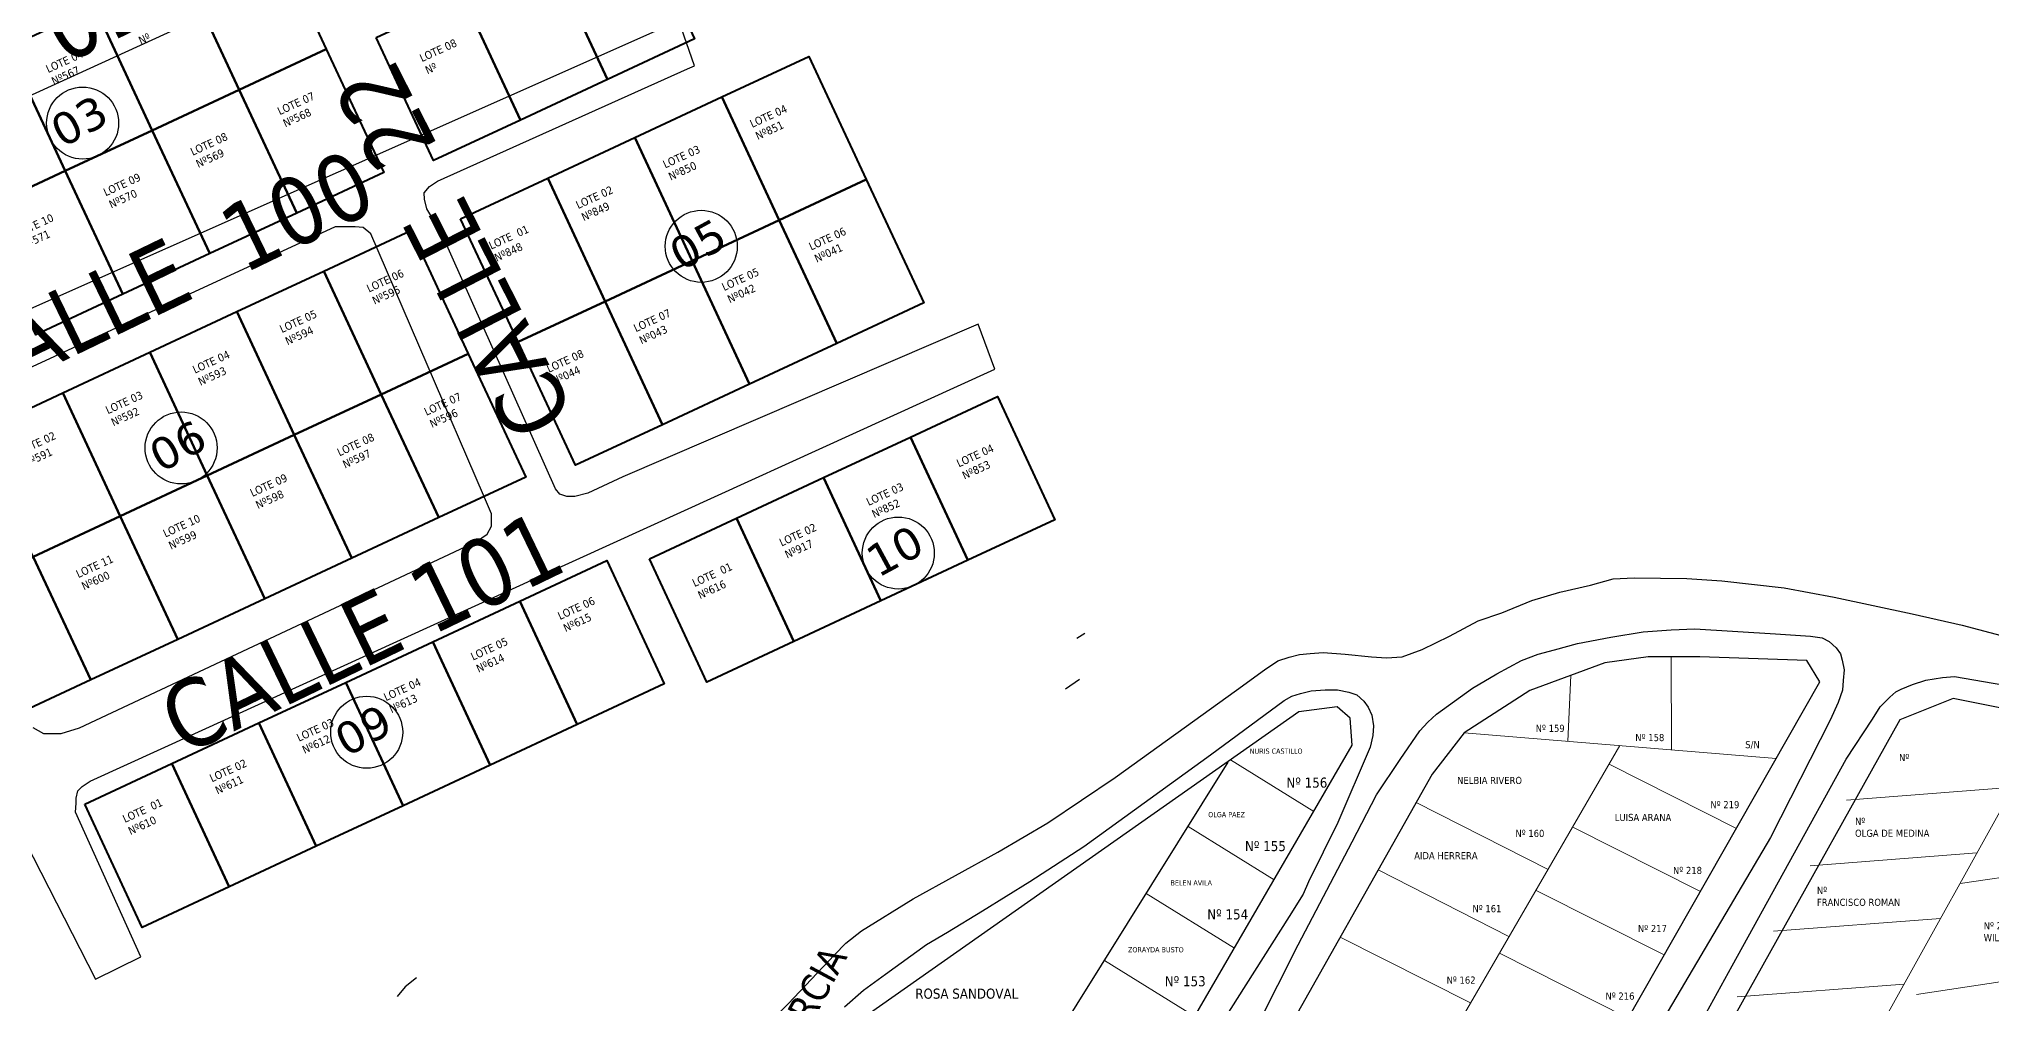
# Model space of a CAD drawing. Header units: metres. Extents: x 2 to 659295185, y -28 to 1124222152.
# Drawn here: x 657019.8 to 657263.9, y 1122994.2 to 1123114.7 of the extents above; entities that cross this region are included whole.
import ezdxf
from ezdxf.enums import TextEntityAlignment as Align

# ---------------------------------------------------------------- set-up
doc = ezdxf.new("R2010")
doc.units = ezdxf.units.M
doc.header["$MEASUREMENT"] = 0
for name, color, linetype in [('CALLES', 1, 'CONTINUOUS'), ('CERCA', 7, 'CONTINUOUS'), ('Cota', 3, 'CONTINUOUS'), ('MANZANA', 30, 'CONTINUOUS'), ('Numero de manzana', 6, 'CONTINUOUS'), ('Parcelas', 140, 'CONTINUOUS'), ('Rio Aragua', 174, 'CONTINUOUS')]:
    doc.layers.add(name, color=color, linetype=linetype)
doc.styles.add('ROMAN', font='verdana.ttf')
doc.styles.get("Standard").update_dxf_attribs({"font": 'tahoma.ttf'})

msp = doc.modelspace()

# ---------------------------------------------------------------- linework, layer by layer
at = {"layer": 'CERCA', "lineweight": 0}
for p, q in [((657223.8384, 1123025.9224), (657223.7801, 1123037.531)), ((657210.882, 1123026.9863), (657211.2507, 1123035.2126)), ((657271.353, 1123029.8827), (657130.2805, 1122775.7032)), ((657106.3579, 1122835.1016), (657217.3602, 1123026.4543)), ((657197.9256, 1123028.0501), (657236.9272, 1123024.8477)), ((657179.1195, 1123018.2142), (657168.6989, 1123024.6635)), ((657231.9491, 1123016.1116), (657216.0331, 1123024.116)), ((657245.7109, 1123019.65), (657266.5622, 1123021.2509)), ((657191.9198, 1123019.356), (657208.4275, 1123010.9678)), ((657174.1692, 1123009.6754), (657163.4074, 1123016.3358)), ((657227.4503, 1123008.2166), (657211.4919, 1123016.2549)), ((657241.1571, 1123011.4452), (657262.0085, 1123013.0461)), ((657259.9044, 1123009.2378), (657285.9461, 1123013.0148)), ((657187.1648, 1123010.9244), (657203.5161, 1123002.6138)), ((657169.2189, 1123001.1365), (657158.1847, 1123007.9656)), ((657222.9349, 1123000.2926), (657206.8223, 1123008.3976)), ((657236.6033, 1123003.2404), (657257.4547, 1123004.8412)), ((657182.4098, 1123002.4927), (657198.7028, 1122994.2893)), ((657164.2687, 1122992.5977), (657152.9621, 1122999.5953)), ((657218.42, 1122992.3694), (657202.3333, 1123000.4942)), ((657254.4598, 1122995.3573), (657277.9619, 1122998.9016)), ((657232.0496, 1122995.0355), (657252.9009, 1122996.6364))]:
    msp.add_line(p, q, dxfattribs=at)
at = {"layer": 'MANZANA', "lineweight": -2}
for p, q in [((656988.6303, 1123093.9575), (657096.6756, 1123143.3274)), ((657099.7513, 1123117.0128), (657001.6505, 1123073.4516)), ((657101.7468, 1123111.3839), (657099.7513, 1123117.0128)), ((657069.5963, 1123096.9769), (657100.8728, 1123111.044)), ((657100.8728, 1123111.044), (657101.7468, 1123111.3839)), ((657100.8728, 1123111.044), (657100.8728, 1123111.044)), ((657068.615, 1123096.307), (657069.5963, 1123096.9769)), ((657067.9553, 1123095.5272), (657068.615, 1123096.307)), ((657067.9636, 1123094.7573), (657067.9553, 1123095.5272)), ((657068.2934, 1123093.5376), (657067.9636, 1123094.7573)), ((657070.058, 1123090.5582), (657068.2934, 1123093.5376)), ((657056.7987, 1123091.278), (657006.062, 1123067.8228)), ((657058.2252, 1123091.278), (657056.7987, 1123091.278)), ((657059.3219, 1123091.288), (657058.2252, 1123091.278)), ((657060.3032, 1123091.178), (657059.3219, 1123091.288)), ((657061.2927, 1123090.4082), (657060.3032, 1123091.178)), ((657075.3519, 1123057.7348), (657061.2927, 1123090.4082)), ((657084.3398, 1123058.5447), (657070.058, 1123090.5582)), ((657137.171, 1123079.1305), (657092.7671, 1123060.0244)), ((657139.2819, 1123073.5016), (657137.171, 1123079.1305)), ((657026.2066, 1123022.0121), (657139.2819, 1123073.5016)), ((657084.8923, 1123057.8848), (657084.3398, 1123058.5447)), ((657085.7664, 1123057.5649), (657084.8923, 1123057.8848)), ((657088.3968, 1123058.0148), (657086.7559, 1123057.5649)), ((657092.7671, 1123060.0244), (657088.3968, 1123058.0148)), ((657076.3496, 1123055.4153), (657075.3519, 1123057.7348)), ((657076.3579, 1123053.8656), (657076.3496, 1123055.4153)), ((657086.7559, 1123057.5649), (657085.7664, 1123057.5649)), ((657075.8136, 1123052.8758), (657076.3579, 1123053.8656)), ((657024.8626, 1123028.6508), (657074.5025, 1123051.976)), ((657074.5025, 1123051.976), (657075.8136, 1123052.8758)), ((657209.8581, 1123045.6073), (657213.6924, 1123046.5171)), ((657213.6924, 1123046.5171), (657216.5372, 1123047.297)), ((657216.5372, 1123047.297), (657219.1676, 1123047.4169)), ((657219.1676, 1123047.4169), (657225.7396, 1123047.337)), ((657225.7396, 1123047.337), (657230.1264, 1123047.027)), ((657230.1264, 1123047.027), (657237.9104, 1123046.1772)), ((657237.9104, 1123046.1772), (657244.1608, 1123044.9874)), ((657202.643, 1123043.0378), (657206.3618, 1123044.5975)), ((657206.3618, 1123044.5975), (657209.8581, 1123045.6073)), ((657244.1608, 1123044.9874), (657253.9239, 1123042.9279)), ((657196.0793, 1123040.1284), (657199.6827, 1123042.028)), ((657199.6827, 1123042.028), (657202.643, 1123043.0378)), ((657220.2891, 1123040.6783), (657223.8018, 1123040.9183)), ((657223.8018, 1123040.9183), (657226.7538, 1123041.0382)), ((657226.7538, 1123041.0382), (657236.8385, 1123040.4184)), ((657253.9239, 1123042.9279), (657260.1742, 1123041.5181)), ((657260.1742, 1123041.5181), (657276.0805, 1123037.279)), ((657190.1752, 1123037.559), (657192.6902, 1123038.4588)), ((657192.6902, 1123038.4588), (657196.0793, 1123040.1284)), ((657207.1534, 1123037.8589), (657209.2314, 1123038.4188)), ((657209.2314, 1123038.4188), (657212.0845, 1123039.2086)), ((657212.0845, 1123039.2086), (657216.2404, 1123039.9985)), ((657216.2404, 1123039.9985), (657220.2891, 1123040.6783)), ((657236.8385, 1123040.4184), (657241.2253, 1123040.1084)), ((657241.2253, 1123040.1084), (657242.6518, 1123039.8985)), ((657242.6518, 1123039.8985), (657243.5259, 1123039.4586)), ((657243.5259, 1123039.4586), (657244.4082, 1123038.6887)), ((657244.4082, 1123038.6887), (657244.9606, 1123037.9089)), ((657169.4782, 1123033.3798), (657172.9744, 1123035.9393)), ((657172.9744, 1123035.9393), (657174.6153, 1123037.0491)), ((657174.6153, 1123037.0491), (657176.0336, 1123037.499)), ((657176.0336, 1123037.499), (657177.353, 1123037.8389)), ((657177.353, 1123037.8389), (657178.664, 1123037.9489)), ((657178.664, 1123037.9489), (657180.305, 1123038.0688)), ((657180.305, 1123038.0688), (657183.0508, 1123037.8589)), ((657183.0508, 1123037.8589), (657186.3409, 1123037.539)), ((657186.3409, 1123037.539), (657188.2045, 1123037.439)), ((657188.2045, 1123037.439), (657190.1752, 1123037.559)), ((657202.0163, 1123035.3994), (657205.0755, 1123037.0691)), ((657205.0755, 1123037.0691), (657207.1534, 1123037.8589)), ((657244.9606, 1123037.9089), (657245.1833, 1123037.139)), ((657245.1833, 1123037.139), (657245.4059, 1123035.9293)), ((657245.4059, 1123035.9293), (657245.2987, 1123034.5996)), ((657194.4796, 1123030.3904), (657198.9571, 1123033.6198)), ((657198.9571, 1123033.6198), (657202.0163, 1123035.3994)), ((657245.2987, 1123034.5996), (657245.1998, 1123033.3798)), ((657251.8871, 1123033.1898), (657252.5386, 1123033.5198)), ((657252.5386, 1123033.5198), (657253.9651, 1123034.0797)), ((657253.9651, 1123034.0797), (657255.606, 1123034.6395)), ((657255.606, 1123034.6395), (657257.684, 1123034.9795)), ((657257.684, 1123034.9795), (657259.2177, 1123035.0995)), ((657259.2177, 1123035.0995), (657274.7859, 1123032.4)), ((657154.2976, 1123022.472), (657169.4782, 1123033.3798)), ((657166.2293, 1123025.2914), (657175.4069, 1123032.0801)), ((657175.4069, 1123032.0801), (657176.3882, 1123032.63)), ((657176.3882, 1123032.63), (657177.4849, 1123032.9699)), ((657177.4849, 1123032.9699), (657178.796, 1123033.3098)), ((657178.796, 1123033.3098), (657180.5441, 1123033.4298)), ((657180.5441, 1123033.4298), (657182.0778, 1123033.4298)), ((657182.0778, 1123033.4298), (657183.5044, 1123033.1099)), ((657183.5044, 1123033.1099), (657184.4939, 1123032.7799)), ((657184.4939, 1123032.7799), (657185.3762, 1123032.0101)), ((657185.3762, 1123032.0101), (657185.9286, 1123031.2402)), ((657185.9286, 1123031.2402), (657186.3657, 1123030.2404)), ((657244.6555, 1123031.8301), (657243.6825, 1123029.6106)), ((657245.1998, 1123033.3798), (657244.6555, 1123031.8301)), ((657248.9434, 1123029.7505), (657249.9164, 1123031.3002)), ((657249.9164, 1123031.3002), (657251.1203, 1123032.52)), ((657251.1203, 1123032.52), (657251.8871, 1123033.1898)), ((657019.0492, 1123028.7308), (657020.3686, 1123027.9609)), ((657022.562, 1123027.9709), (657024.8626, 1123028.6508)), ((657186.3657, 1123030.2404), (657186.5965, 1123028.9207)), ((657186.5965, 1123028.9207), (657186.4894, 1123027.701)), ((657192.4016, 1123028.2808), (657193.3829, 1123029.3906)), ((657193.3829, 1123029.3906), (657194.4796, 1123030.3904)), ((657243.6825, 1123029.6106), (657236.1871, 1123014.9835)), ((657245.678, 1123024.7516), (657248.9434, 1123029.7505)), ((657020.3686, 1123027.9609), (657022.562, 1123027.9709)), ((657186.1678, 1123026.2613), (657182.152, 1123016.8432)), ((657186.4894, 1123027.701), (657186.1678, 1123026.2613)), ((657189.9031, 1123024.7316), (657192.4016, 1123028.2808)), ((657150.389, 1123013.8238), (657166.2293, 1123025.2914)), ((657186.9594, 1123020.2925), (657189.9031, 1123024.7316)), ((657231.4374, 1122998.9268), (657245.678, 1123024.7516)), ((657024.6729, 1123020.7924), (657025.2171, 1123021.3523)), ((657025.2171, 1123021.3523), (657026.2066, 1123022.0121)), ((657145.8868, 1123016.7932), (657154.2976, 1123022.472)), ((657024.3596, 1123018.1329), (657024.4668, 1123019.2427)), ((657024.4585, 1123019.9025), (657024.6729, 1123020.7924)), ((657024.4668, 1123019.2427), (657024.4585, 1123019.9025)), ((657183.9166, 1123014.4137), (657186.9594, 1123020.2925)), ((657032.5477, 1123000.0366), (657024.3596, 1123018.1329)), ((657139.653, 1123013.1139), (657145.8868, 1123016.7932)), ((657182.152, 1123016.8432), (657178.4661, 1123009.4147)), ((657017.1362, 1123016.3333), (657026.8581, 1122997.2472)), ((657177.1798, 1123001.5563), (657183.9166, 1123014.4137)), ((657236.1871, 1123014.9835), (657214.5417, 1122978.281)), ((657129.0488, 1123007.3151), (657139.653, 1123013.1139)), ((657143.6192, 1123009.4847), (657150.389, 1123013.8238)), ((657137.7152, 1123005.8054), (657143.6192, 1123009.4847)), ((657178.4661, 1123009.4147), (657177.8147, 1123007.865)), ((657122.6088, 1123003.3059), (657129.0488, 1123007.3151)), ((657177.8147, 1123007.865), (657176.0666, 1123005.0956)), ((657133.3449, 1123003.136), (657137.7152, 1123005.8054)), ((657176.0666, 1123005.0956), (657170.6326, 1122996.5573)), ((657119.2198, 1123000.3065), (657120.638, 1123001.7462)), ((657120.638, 1123001.7462), (657122.6088, 1123003.3059)), ((657130.7227, 1123001.5763), (657133.3449, 1123003.136)), ((657026.8581, 1122997.2472), (657032.5477, 1123000.0366)), ((657113.4394, 1122994.1978), (657119.2198, 1123000.3065)), ((657125.5855, 1122997.897), (657130.7227, 1123001.5763)), ((657172.0756, 1122991.4683), (657177.1798, 1123001.5563)), ((657122.8562, 1122995.8974), (657125.5855, 1122997.897)), ((657204.0365, 1122949.3669), (657231.4374, 1122998.9268)), ((657120.4566, 1122993.7879), (657122.8562, 1122995.8974)), ((657170.6326, 1122996.5573), (657151.8073, 1122966.9433)), ((657111.4769, 1122992.1982), (657113.4394, 1122994.1978))]:
    msp.add_line(p, q, dxfattribs=at)
at = {"layer": 'Numero de manzana', "lineweight": -2}
for centre in [(657025.2568, 1123104.2477), (657102.5742, 1123088.8442), (657037.5692, 1123063.6465), (657127.2014, 1123050.514), (657060.7571, 1123028.1172)]:
    msp.add_circle(centre, 4.5001, dxfattribs=at)
at = {"layer": 'Parcelas', "lineweight": -3}
for p, q in [((657182.0419, 1123031.2993), (657177.2516, 1123030.6768)), ((657183.6881, 1123029.8902), (657182.0419, 1123031.2993)), ((657177.2516, 1123030.6768), (657122.1853, 1122991.9598)), ((657183.9254, 1123026.5042), (657183.6881, 1123029.8902)), ((657065.2651, 1122821.8237), (657183.9254, 1123026.5042)), ((657048.5084, 1122832.1896), (657168.4201, 1123024.3695))]:
    msp.add_line(p, q, dxfattribs=at)
at = {"layer": 'Parcelas', "lineweight": 40}
for points in [[(657037.6476, 1123123.8177), (657048.5233, 1123128.8892), (657055.7078, 1123113.4819), (657044.8321, 1123108.4105), (657037.6476, 1123123.8177)], [(657083.6885, 1123125.1012), (657094.5642, 1123130.1726), (657101.7487, 1123114.7654), (657090.873, 1123109.694), (657083.6885, 1123125.1012)], [(657026.7719, 1123118.7463), (657037.6476, 1123123.8177), (657044.8321, 1123108.4105), (657033.9564, 1123103.3391), (657026.7719, 1123118.7463)], [(657072.8128, 1123120.0298), (657083.6885, 1123125.1012), (657090.873, 1123109.694), (657079.9973, 1123104.6226), (657072.8128, 1123120.0298)], [(657061.9371, 1123114.9584), (657072.8128, 1123120.0298), (657079.9973, 1123104.6226), (657069.1216, 1123099.5511), (657061.9371, 1123114.9584)], [(657015.8962, 1123113.6749), (657026.7719, 1123118.7463), (657033.9564, 1123103.3391), (657023.0807, 1123098.2677), (657015.8962, 1123113.6749)], [(657005.0205, 1123108.6035), (657015.8962, 1123113.6749), (657023.0807, 1123098.2677), (657012.205, 1123093.1963), (657005.0205, 1123108.6035)], [(657044.8321, 1123108.4105), (657055.7078, 1123113.4819), (657062.8923, 1123098.0747), (657052.0166, 1123093.0033), (657044.8321, 1123108.4105)], [(657105.1299, 1123107.5143), (657116.0056, 1123112.5857), (657123.1901, 1123097.1785), (657112.3145, 1123092.1071), (657105.1299, 1123107.5143)], [(657033.9564, 1123103.3391), (657044.8321, 1123108.4105), (657052.0166, 1123093.0033), (657041.1409, 1123087.9319), (657033.9564, 1123103.3391)], [(657094.2542, 1123102.4429), (657105.1299, 1123107.5143), (657112.3145, 1123092.1071), (657101.4388, 1123087.0357), (657094.2542, 1123102.4429)], [(657023.0807, 1123098.2677), (657033.9564, 1123103.3391), (657041.1409, 1123087.9319), (657030.2652, 1123082.8604), (657023.0807, 1123098.2677)], [(657083.3786, 1123097.3715), (657094.2542, 1123102.4429), (657101.4388, 1123087.0357), (657090.5631, 1123081.9642), (657083.3786, 1123097.3715)], [(657012.205, 1123093.1963), (657023.0807, 1123098.2677), (657030.2652, 1123082.8604), (657019.3895, 1123077.789), (657012.205, 1123093.1963)], [(657072.5029, 1123092.3001), (657083.3786, 1123097.3715), (657090.5631, 1123081.9642), (657079.6874, 1123076.8928), (657072.5029, 1123092.3001)], [(657112.3145, 1123092.1071), (657123.1901, 1123097.1785), (657130.3747, 1123081.7713), (657119.499, 1123076.6999), (657112.3145, 1123092.1071)], [(657101.4388, 1123087.0357), (657112.3145, 1123092.1071), (657119.499, 1123076.6999), (657108.6233, 1123071.6284), (657101.4388, 1123087.0357)], [(657055.3978, 1123085.7522), (657066.2735, 1123090.8236), (657073.458, 1123075.4164), (657062.5823, 1123070.345), (657055.3978, 1123085.7522)], [(657044.5221, 1123080.6808), (657055.3978, 1123085.7522), (657062.5823, 1123070.345), (657051.7066, 1123065.2735), (657044.5221, 1123080.6808)], [(657090.5631, 1123081.9642), (657101.4388, 1123087.0357), (657108.6233, 1123071.6284), (657097.7476, 1123066.557), (657090.5631, 1123081.9642)], [(657033.6464, 1123075.6094), (657044.5221, 1123080.6808), (657051.7066, 1123065.2735), (657040.8309, 1123060.2021), (657033.6464, 1123075.6094)], [(657079.6874, 1123076.8928), (657090.5631, 1123081.9642), (657097.7476, 1123066.557), (657086.8719, 1123061.4856), (657079.6874, 1123076.8928)], [(657022.7707, 1123070.5379), (657033.6464, 1123075.6094), (657040.8309, 1123060.2021), (657029.9552, 1123055.1307), (657022.7707, 1123070.5379)], [(657062.5823, 1123070.345), (657073.458, 1123075.4164), (657080.6425, 1123060.0091), (657069.7668, 1123054.9377), (657062.5823, 1123070.345)], [(657011.895, 1123065.4665), (657022.7707, 1123070.5379), (657029.9552, 1123055.1307), (657019.0796, 1123050.0593), (657011.895, 1123065.4665)], [(657051.7066, 1123065.2735), (657062.5823, 1123070.345), (657069.7668, 1123054.9377), (657058.8911, 1123049.8663), (657051.7066, 1123065.2735)], [(657128.7164, 1123065.0126), (657139.5921, 1123070.084), (657146.7766, 1123054.6768), (657135.9009, 1123049.6054), (657128.7164, 1123065.0126)], [(657040.8309, 1123060.2021), (657051.7066, 1123065.2735), (657058.8911, 1123049.8663), (657048.0155, 1123044.7949), (657040.8309, 1123060.2021)], [(657117.8407, 1123059.9412), (657128.7164, 1123065.0126), (657135.9009, 1123049.6054), (657125.0252, 1123044.534), (657117.8407, 1123059.9412)], [(657029.9552, 1123055.1307), (657040.8309, 1123060.2021), (657048.0155, 1123044.7949), (657037.1398, 1123039.7235), (657029.9552, 1123055.1307)], [(657106.965, 1123054.8698), (657117.8407, 1123059.9412), (657125.0252, 1123044.534), (657114.1495, 1123039.4625), (657106.965, 1123054.8698)], [(657019.0796, 1123050.0593), (657029.9552, 1123055.1307), (657037.1398, 1123039.7235), (657026.2641, 1123034.6521), (657019.0796, 1123050.0593)], [(657096.0893, 1123049.7984), (657106.965, 1123054.8698), (657114.1495, 1123039.4625), (657103.2738, 1123034.3911), (657096.0893, 1123049.7984)], [(657008.2039, 1123044.9879), (657019.0796, 1123050.0593), (657026.2641, 1123034.6521), (657015.3884, 1123029.5806), (657008.2039, 1123044.9879)], [(657079.8913, 1123044.4912), (657090.767, 1123049.5626), (657097.9516, 1123034.1554), (657087.0759, 1123029.084), (657079.8913, 1123044.4912)], [(657069.0157, 1123039.4198), (657079.8913, 1123044.4912), (657087.0759, 1123029.084), (657076.2002, 1123024.0125), (657069.0157, 1123039.4198)], [(657058.14, 1123034.3484), (657069.0157, 1123039.4198), (657076.2002, 1123024.0125), (657065.3245, 1123018.9411), (657058.14, 1123034.3484)], [(657047.2643, 1123029.2769), (657058.14, 1123034.3484), (657065.3245, 1123018.9411), (657054.4488, 1123013.8697), (657047.2643, 1123029.2769)], [(657036.3886, 1123024.2055), (657047.2643, 1123029.2769), (657054.4488, 1123013.8697), (657043.5731, 1123008.7983), (657036.3886, 1123024.2055)], [(657025.5129, 1123019.1341), (657036.3886, 1123024.2055), (657043.5731, 1123008.7983), (657032.6974, 1123003.7269), (657025.5129, 1123019.1341)]]:
    msp.add_lwpolyline(points, dxfattribs=at)
at = {"layer": 'Parcelas', "lineweight": -3}
for points in [[(657087.4963, 1122834.1912), (657116.1492, 1122817.9246), (657143.6898, 1122861.2248), (657242.3732, 1123034.4049), (657240.7418, 1123037.1), (657227.3793, 1123037.531), (657220.8983, 1123037.531), (657215.5148, 1123036.7785), (657206.127, 1123033.331), (657197.9256, 1123028.0501), (657193.9065, 1123022.8787), (657087.4963, 1122834.1912)], [(657115.3928, 1122784.3995), (657108.7338, 1122774.5287), (657109.0453, 1122772.3397), (657111.8483, 1122772.2371), (657152.7365, 1122779.9258), (657155.4357, 1122782.32), (657289.5644, 1123019.4106), (657288.8229, 1123023.3439), (657278.4711, 1123028.4742), (657259.0429, 1123032.3186), (657252.3542, 1123029.6645), (657115.3928, 1122784.3995)]]:
    msp.add_lwpolyline(points, dxfattribs=at)
at = {"layer": 'Rio Aragua', "lineweight": -2}
for p, q in [((657150.4962, 1123040.4784), (657149.5067, 1123039.8185)), ((657149.8613, 1123034.7295), (657148.1132, 1123033.4998)), ((657066.9658, 1122997.4171), (657065.5476, 1122996.3073)), ((657065.5476, 1122996.3073), (657064.5663, 1122995.0876))]:
    msp.add_line(p, q, dxfattribs=at)

# ---------------------------------------------------------------- texts
at = {"layer": 'CALLES', "color": 0}
for s, rotation, p in [('AV 01 ', 25.808559, (657020.6022, 1123115.1184)), ('CALLE  22', 116.974864, (657071.5834, 1123088.3001)), ('CALLE  100', 25.808559, (657035.0695, 1123085.1038)), ('CALLE 101', 25.808559, (657060.1089, 1123040.6377))]:
    msp.add_text(s, height=8.5, rotation=rotation, dxfattribs=at).set_placement(p, align=Align.MIDDLE)
msp.add_text('CALLE GARCIA', height=3.5001, rotation=61.661424, dxfattribs=at).set_placement((657106.6401, 1122973.6504))
at = {"layer": 'Cota', "lineweight": 0, "attachment_point": 1}
for s, width, insert, char_height in [('Nº 159', 17.52809, (657206.8613, 1123029.0552), 0.89135), ('Nº 158', 17.52809, (657219.3129, 1123027.8996), 0.89135), ('S/N', 17.52809, (657233.0463, 1123027.0183), 0.89135), ('NURIS CASTILLO', 17.52809, (657171.1155, 1123026.0835), 0.648871), ('Nº ', 17.52809, (657252.2725, 1123025.4024), 0.89135), ('Nº 156', 17.52809, (657175.7066, 1123022.4557), 1.25887), ('NELBIA RIVERO', 17.52809, (657197.0459, 1123022.5463), 0.891349), ('Nº 219', 17.52809, (657228.6919, 1123019.5177), 0.89135), ('OLGA PAEZ', 17.52809, (657165.9329, 1123018.1507), 0.64887), ('LUISA ARANA', 17.52809, (657216.7439, 1123017.9173), 0.891349), ('Nº \\POLGA DE MEDINA', 16.841175, (657246.7739, 1123017.4327), 0.891349), ('Nº 155', 17.52809, (657170.5241, 1123014.523), 1.25887), ('Nº 160', 17.52809, (657204.3254, 1123015.9262), 0.89135), ('AIDA HERRERA', 17.52809, (657191.6784, 1123013.1425), 0.891349), ('BELEN AVILA', 17.52809, (657161.219, 1123009.6175), 0.648871), ('Nº 218', 17.52809, (657224.0234, 1123011.2972), 0.89135), ('Nº \\PFRANCISCO ROMAN', 17.52809, (657242.0036, 1123008.8019), 0.891349), ('Nº 154', 17.52809, (657165.8102, 1123005.9897), 1.25887), ('Nº 161', 17.52809, (657198.9578, 1123006.5224), 0.89135), ('Nº 278\\PWILLIAM NUÑEZ', 17.52809, (657262.8536, 1123004.3798), 0.891349), ('Nº 217', 17.52809, (657219.6383, 1123004.0346), 0.89135), ('ZORAYDA BUSTO', 17.52809, (657155.9084, 1123001.2648), 0.648871), ('Nº 153', 17.52809, (657160.4995, 1122997.637), 1.25887), ('Nº 162', 17.52809, (657195.7245, 1122997.5939), 0.89135), ('ROSA SANDOVAL', 17.52809, (657129.3166, 1122996.0831), 1.258866), ('Nº 216', 17.52809, (657215.585, 1122995.5939), 0.89135)]:
    msp.add_mtext_dynamic_manual_height_columns(s, width=width, gutter_width=9.6186, heights=[0], dxfattribs=dict(at, insert=insert, char_height=char_height))
at = {"layer": 'Numero de manzana', "lineweight": -2, "style": 'ROMAN'}
for s, p in [('03', (657022.7018, 1123101.096)), ('05', (657100.0191, 1123085.6925)), ('06', (657035.0142, 1123060.4947)), ('10', (657124.6463, 1123047.3623)), ('09', (657058.202, 1123024.9655))]:
    msp.add_text(s, height=4, rotation=28.491535, dxfattribs=at).set_placement(p)
at = {"layer": 'Parcelas', "lineweight": 40, "char_height": 1, "width": 6.941503, "attachment_point": 1, "rotation": 24.601244}
for s, insert in [('LOTE 05\\PNº', (657031.4148, 1123116.4656)), ('LOTE 08\\PNº', (657067.2462, 1123112.7613)), ('LOTE 04\\PNº567', (657020.5391, 1123111.3942)), ('LOTE 07\\PNº568', (657049.475, 1123106.1298)), ('LOTE 04\\PNº851', (657108.5257, 1123104.5447)), ('LOTE 08\\PNº569', (657038.5993, 1123101.0584)), ('LOTE 03\\PNº850', (657097.65, 1123099.4733)), ('LOTE 09\\PNº570', (657027.7236, 1123095.9869)), ('LOTE 02\\PNº849', (657086.7743, 1123094.4019)), ('LOTE 10\\PNº571', (657016.8479, 1123090.9155)), ('LOTE  01\\PNº848', (657075.8986, 1123089.3305)), ('LOTE 06\\PNº041', (657115.891, 1123089.2218)), ('LOTE 06\\PNº595', (657060.6259, 1123083.9717)), ('LOTE 05\\PNº042', (657105.0153, 1123084.1504)), ('LOTE 05\\PNº594', (657049.7503, 1123078.9003)), ('LOTE 07\\PNº043', (657093.9913, 1123079.0098)), ('LOTE 04\\PNº593', (657038.8746, 1123073.8289)), ('LOTE 08\\PNº044', (657083.1156, 1123073.9384)), ('LOTE 03\\PNº592', (657027.9989, 1123068.7574)), ('LOTE 07\\PNº596', (657067.8105, 1123068.5645)), ('LOTE 02\\PNº591', (657017.1232, 1123063.686)), ('LOTE 08\\PNº597', (657056.9348, 1123063.493)), ('LOTE 04\\PNº853', (657134.3554, 1123062.1147)), ('LOTE 09\\PNº598', (657046.0591, 1123058.4216)), ('LOTE 03\\PNº852', (657123.0725, 1123057.3015)), ('LOTE 10\\PNº599', (657035.1834, 1123053.3502)), ('LOTE 02\\PNº917', (657112.1968, 1123052.2301)), ('LOTE 11\\PNº600', (657024.3077, 1123048.2788)), ('LOTE  01\\PNº616', (657101.3211, 1123047.1587)), ('LOTE 06\\PNº615', (657084.5054, 1123043.0453)), ('LOTE 05\\PNº614', (657073.6297, 1123037.9739)), ('LOTE 04\\PNº613', (657062.754, 1123032.9024)), ('LOTE 03\\PNº612', (657051.8783, 1123027.831)), ('LOTE 02\\PNº611', (657041.0026, 1123022.7596)), ('LOTE  01\\PNº610', (657030.1269, 1123017.6882))]:
    msp.add_mtext(s, dxfattribs=dict(at, insert=insert))

doc.saveas('drawing.dxf')
